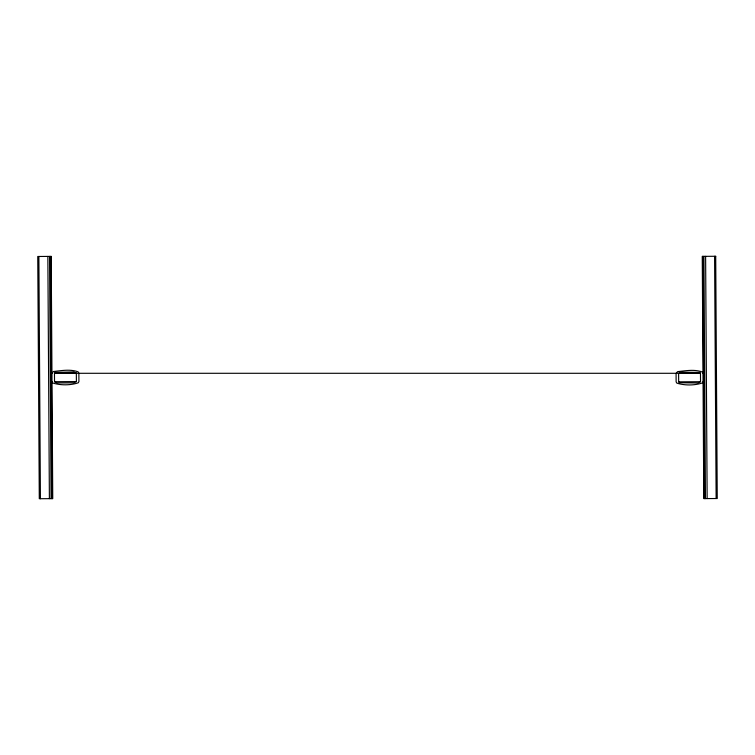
<?xml version="1.0" encoding="UTF-8"?>
<svg xmlns="http://www.w3.org/2000/svg" width="755" height="755" viewBox="0 0 755 755"><rect width="100%" height="100%" fill="white"/><g stroke="black" fill="none" stroke-linecap="round" stroke-linejoin="round"><path stroke-width="1.13" d="M703.047 381.69L702.367 382.955C694.562 385.56 684.672 385.616 676.829 383.115L676.131 381.86L676.084 373.451L677.556 371.658C685.502 370.78 694.666 369.072 702.301 372.026L702.999 373.281M51.953 373.31L53.426 371.517C61.382 370.639 70.536 368.931 78.171 371.885L78.869 373.14L78.916 381.549L78.246 382.813C70.432 385.418 60.542 385.484 52.699 382.974L52.001 381.719M76.397 381.568L73.886 382.842L57.059 382.955L54.53 381.709L54.473 373.291L55.209 372.404L73.811 371.913L76.34 373.159L76.397 381.568L54.53 381.709M678.603 373.432L681.114 372.158L699.725 372.413L700.47 373.291L700.527 381.709L698.007 382.983L679.406 382.728L678.66 381.841L678.603 373.432L700.47 373.291L54.473 373.291L76.34 373.159M678.66 381.841L700.527 381.709M714.579 256.285L716.127 498.526M705.614 256.341L707.152 498.583M703.934 256.351L705.472 498.593M702.811 256.36L704.349 498.602M50.651 256.398L52.189 498.64M49.528 256.407L51.066 498.649M47.848 256.417L49.386 498.659M38.873 256.474L40.421 498.715M51.208 256.398L37.75 256.483L39.288 498.725L52.746 498.64L51.208 256.398M715.712 256.275L702.254 256.36L703.792 498.602L717.25 498.517L715.712 256.275"/></g></svg>
